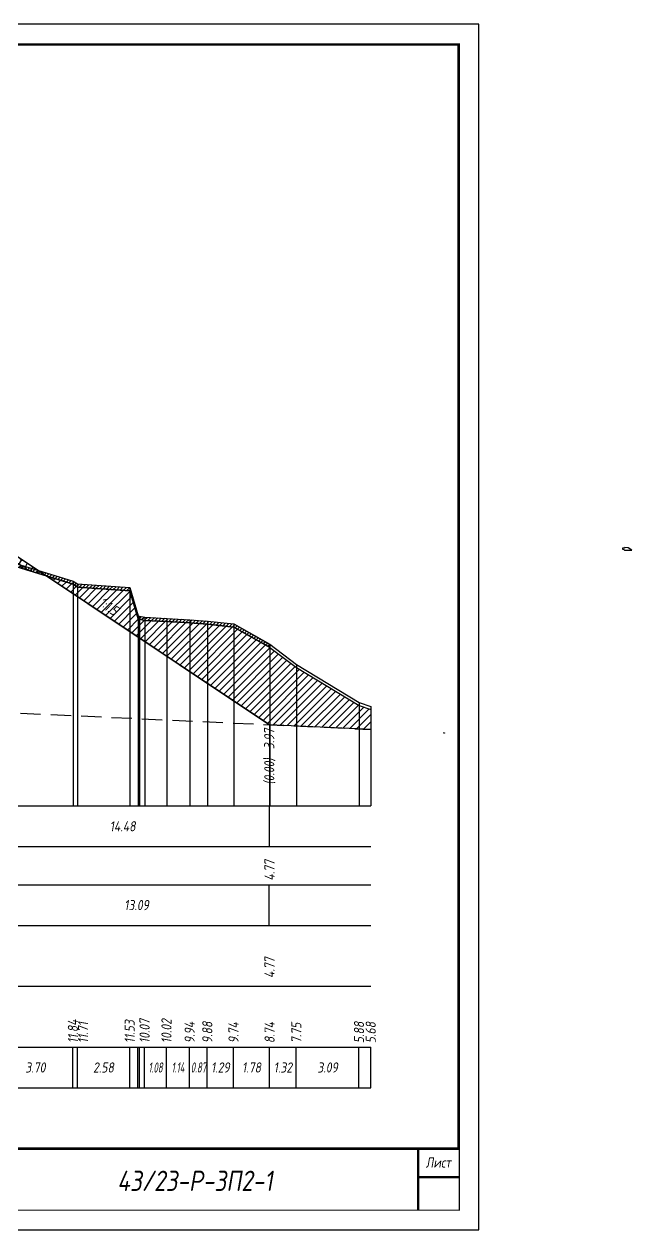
# Model space of a CAD drawing. Extents: x -717 to 1451, y -133302 to 233.
# Drawn here: x 277.8 to 427.6, y -103830.4 to -103533.4 of the extents above; entities that cross this region are included whole.
import ezdxf
from ezdxf.enums import TextEntityAlignment as Align

# ---------------------------------------------------------------- set-up
doc = ezdxf.new("R2010")
doc.units = 0
doc.linetypes.add('штриховая', pattern=[0.75, 0.5, -0.25])
for name, color, linetype in [('Зарамочное оформление', 7, 'Continuous'), ('Интерполированный поперечник', 2, 'Continuous'), ('Код_510', 7, 'Continuous'), ('Код_514', 1, 'Continuous'), ('Код_516', 1, 'Continuous'), ('Контур_0', 7, 'Continuous'), ('Контур_508', 7, 'Continuous'), ('Контур_512', 7, 'Continuous'), ('Контур_513', 7, 'Continuous'), ('Контур_818', 7, 'Continuous'), ('Красный поперечник', 1, 'Continuous'), ('Объём_2650', 7, 'Continuous'), ('Объём_2661', 7, 'Continuous'), ('Объём_2666', 7, 'Continuous'), ('Объём_2667', 7, 'Continuous'), ('Объём_2668', 7, 'Continuous'), ('Объём_2669', 7, 'Continuous'), ('Объём_2675', 7, 'Continuous'), ('Рабочие отметки', 7, 'Continuous'), ('Рабочие отметки доп.', 7, 'Continuous'), ('Таблица', 7, 'Continuous'), ('Уклоны проезжей части', 7, 'Continuous'), ('Черный поперечник', 3, 'Continuous')]:
    doc.layers.add(name, color=color, linetype=linetype)
for name, color, linetype, true_color in [('Контур_2570', 7, 'Continuous', 0x80ff00), ('Контур_2736', 4, 'Continuous', 0x00ffff), ('Контур_2737', 4, 'Continuous', 0x00ffff), ('Контур_2738', 4, 'Continuous', 0x00ffff), ('Контур_2739', 4, 'Continuous', 0x00ffff), ('Контур_2741', 4, 'Continuous', 0x00ffff), ('Контур_2742', 4, 'Continuous', 0x00ffff), ('Контур_2743', 4, 'Continuous', 0x00ffff), ('Контур_2744', 7, 'Continuous', 0xa4ffff), ('Контур_2745', 7, 'Continuous', 0xa4ffff), ('Контур_2747', 4, 'Continuous', 0x00ffff), ('Контур_2748', 4, 'Continuous', 0x00ffff), ('Контур_2749', 4, 'Continuous', 0x00ffff), ('Контур_2750', 4, 'Continuous', 0x00ffff), ('Контур_2751', 4, 'Continuous', 0x00ffff), ('Контур_2752', 4, 'Continuous', 0x00ffff), ('Контур_703', 4, 'Continuous', 0x00ffff), ('Контур_705', 4, 'Continuous', 0x00ffff), ('Контур_707', 4, 'Continuous', 0x00ffff), ('Контур_720', 131, 'Continuous', 0xaaffff), ('Объём_2563', 7, 'Continuous', 0xff8000), ('Объём_2570', 7, 'Continuous', 0x80ff00), ('Объём_2600', 7, 'Continuous', 0x808000)]:
    doc.layers.add(name, color=color, linetype=linetype, true_color=true_color)
doc.styles.add('М', font='romand.shx', dxfattribs={"width": 0.8, "oblique": 10, "height": 2.5})

# ---------------------------------------------------------------- blocks, each defined once
blk = doc.blocks.new('Штамп')
at = {"linetype": 'Continuous'}
blk.add_wipeout([(199.95, -411.25), (384.95, -411.25), (384.95, -426.25), (199.95, -426.25)], dxfattribs=at).dxf.layer = 'Зарамочное оформление'
at = {"layer": 'Зарамочное оформление', "linetype": 'Continuous', "lineweight": -3, "const_width": 0.6, "flags": 128}
for points in [[(199.95, -426.25), (199.95, -411.25), (384.95, -411.25)], [(209.95, -411.25), (209.95, -426.25)], [(219.95, -411.25), (219.95, -426.25)], [(229.95, -411.25), (229.95, -426.25)], [(239.95, -411.25), (239.95, -426.25)], [(254.95, -411.25), (254.95, -426.25)], [(264.95, -411.25), (264.95, -426.25)], [(374.95, -411.25), (374.95, -426.25)], [(199.95, -416.25), (264.95, -416.25)], [(374.95, -418.25), (384.95, -418.25)], [(199.95, -421.25), (264.95, -421.25)]]:
    blk.add_lwpolyline(points, dxfattribs=at)
at = {"linetype": 'Continuous', "insert": (319.95, -419.17), "char_height": 5, "width": 110, "attachment_point": 5, "style": 'М'}
blk.add_mtext('{\\Q10;\\W0.8;43/23-Р-ЗП2-1}', dxfattribs=at)
at = {"layer": 'Зарамочное оформление', "linetype": 'Continuous', "style": 'М', "oblique": 10}
for s, width, p in [('Лист', 0.8, (379.95, -414.66)), ('Изм.', 0.8, (204.95, -423.75)), ('Кол.уч.', 0.7, (214.95, -423.75)), ('Лист', 0.8, (224.95, -423.75)), ('N док.', 0.7, (235.28, -423.75)), ('Подпись', 0.8, (247.45, -423.75)), ('Дата', 0.8, (259.95, -423.75))]:
    blk.add_text(s, height=2.5, dxfattribs=dict(at, width=width)).set_placement(p, align=Align.MIDDLE_CENTER)
blk = doc.blocks.new('шифр')
blk.add_blockref('Штамп', (0, -103459))

msp = doc.modelspace()

# ---------------------------------------------------------------- hatches: boundary and pattern name
at = {"layer": 'Объём_2570'}
h = msp.add_hatch(dxfattribs=at)
h.set_pattern_fill('ANSI31', color=256, scale=0.2)
h.paths.add_polyline_path([(338.321, -103686.894), (329.493, -103681.932), (323.029, -103681.207), (318.664, -103680.901), (312.965, -103680.544), (307.572, -103680.28), (306.298, -103679.97), (305.931, -103679.896), (303.902, -103672.977), (291.006, -103672.072), (289.906, -103671.401), (271.409, -103665.718), (270.955, -103665.639), (270.277, -103665.713), (266.347, -103663.49), (264.643, -103662.934), (238.788, -103661.763), (213.447, -103661.052), (213.447, -103660.302), (238.788, -103661.013), (264.643, -103662.184), (266.347, -103662.74), (270.277, -103664.963), (270.955, -103664.889), (271.409, -103664.968), (289.906, -103670.651), (291.006, -103671.322), (303.902, -103672.227), (305.931, -103679.146), (306.298, -103679.22), (307.572, -103679.53), (312.965, -103679.794), (318.664, -103680.151), (323.029, -103680.457), (329.493, -103681.182), (338.321, -103686.144)])
at = {"layer": 'Объём_2600'}
h = msp.add_hatch(dxfattribs=at)
h.set_pattern_fill('HONEY', color=5, scale=0.3)
h.paths.add_polyline_path([(271.409, -103665.718), (270.955, -103665.639), (270.277, -103665.713), (266.347, -103663.49), (264.643, -103662.934), (238.788, -103661.763), (213.447, -103661.052), (213.447, -103660.593), (272.885, -103662.376), (283.444, -103669.415)])
h = msp.add_hatch(dxfattribs=at)
h.set_pattern_fill('ANSI31', color=6, scale=0.4)
h.paths.add_polyline_path([(338.321, -103706), (283.444, -103669.415), (289.906, -103671.401), (291.006, -103672.072), (303.902, -103672.977), (305.931, -103679.896), (306.298, -103679.97), (307.572, -103680.28), (312.965, -103680.544), (318.664, -103680.901), (323.029, -103681.207), (329.493, -103681.932), (338.385, -103686.93), (344.966, -103691.873), (360.426, -103701.231), (363.321, -103702.236), (363.321, -103707.173)])

# ---------------------------------------------------------------- linework, layer by layer
at = {"flags": 128}
msp.add_lwpolyline([(-30.054, -103830.421), (389.946, -103830.421), (389.946, -103533.421), (-30.054, -103533.421)], close=True, dxfattribs=at)
at = {"const_width": 0.6, "flags": 128}
msp.add_lwpolyline([(-10.054, -103825.421), (384.946, -103825.421), (384.946, -103538.421), (-10.054, -103538.421)], close=True, dxfattribs=at)
at = {"layer": 'Код_510'}
for p, q in [((289.852, -103795.421), (289.852, -103785.421)), ((290.951, -103795.421), (290.951, -103785.421)), ((303.848, -103795.421), (303.848, -103785.421)), ((305.876, -103795.421), (305.876, -103785.421)), ((306.244, -103795.421), (306.244, -103785.421)), ((307.518, -103795.421), (307.518, -103785.421)), ((312.911, -103795.421), (312.911, -103785.421)), ((318.61, -103795.421), (318.61, -103785.421)), ((322.975, -103795.421), (322.975, -103785.421)), ((329.439, -103795.421), (329.439, -103785.421)), ((338.331, -103795.421), (338.331, -103785.421)), ((344.912, -103795.421), (344.912, -103785.421)), ((360.372, -103795.421), (360.372, -103785.421)), ((363.267, -103795.421), (363.267, -103785.421))]:
    msp.add_line(p, q, dxfattribs=at)
at = {"layer": 'Код_514'}
msp.add_line((338.321, -103736), (338.321, -103726), dxfattribs=at)
at = {"layer": 'Код_516'}
msp.add_line((338.267, -103755.421), (338.267, -103745.421), dxfattribs=at)
at = {"layer": 'Контур_0', "flags": 128}
for points in [[(265.92, -103657.733), (338.321, -103706), (338.321, -103706), (338.321, -103706), (338.321, -103706), (338.321, -103706), (338.321, -103706), (338.321, -103706), (338.321, -103706), (338.321, -103706), (338.321, -103706), (338.321, -103706), (338.321, -103706), (338.321, -103706), (338.321, -103706), (338.321, -103706)], [(265.92, -103657.733), (338.321, -103706), (338.321, -103706), (338.321, -103706), (338.321, -103706), (338.321, -103706), (338.321, -103706), (338.321, -103706), (338.321, -103706), (338.321, -103706), (338.321, -103706), (338.321, -103706), (338.321, -103706), (338.321, -103706), (338.321, -103706), (338.321, -103706), (338.321, -103706), (338.321, -103706), (338.321, -103706), (338.321, -103706), (338.321, -103706), (338.321, -103706), (338.321, -103706), (338.321, -103706), (338.321, -103706), (338.321, -103706), (338.321, -103706), (338.321, -103706), (338.321, -103706), (338.321, -103706)]]:
    msp.add_lwpolyline(points, dxfattribs=at)
at = {"layer": 'Контур_2570', "flags": 128}
msp.add_lwpolyline([(271.409, -103665.718), (289.906, -103671.401), (291.006, -103672.072), (303.902, -103672.977), (305.931, -103679.896), (306.298, -103679.97), (307.572, -103680.28), (312.965, -103680.544), (318.664, -103680.901), (323.029, -103681.207), (329.493, -103681.932), (338.385, -103686.93), (344.966, -103691.873), (360.426, -103701.231), (363.321, -103702.236)], dxfattribs=at)
at = {"layer": 'Контур_2736', "flags": 128}
msp.add_lwpolyline([(265.92, -103657.733), (338.321, -103706)], dxfattribs=at)
at = {"layer": 'Контур_2737', "flags": 128}
msp.add_lwpolyline([(338.321, -103706), (338.321, -103706)], dxfattribs=at)
at = {"layer": 'Контур_2738', "flags": 128}
msp.add_lwpolyline([(338.321, -103706), (338.321, -103706)], dxfattribs=at)
at = {"layer": 'Контур_2739', "flags": 128}
msp.add_lwpolyline([(338.321, -103706), (338.321, -103706)], dxfattribs=at)
at = {"layer": 'Контур_2741', "flags": 128}
msp.add_lwpolyline([(338.321, -103706), (338.321, -103706)], dxfattribs=at)
at = {"layer": 'Контур_2742', "flags": 128}
msp.add_lwpolyline([(338.321, -103706), (338.321, -103706)], dxfattribs=at)
at = {"layer": 'Контур_2743', "flags": 128}
msp.add_lwpolyline([(338.321, -103706), (338.321, -103706)], dxfattribs=at)
at = {"layer": 'Контур_2744', "flags": 128}
msp.add_lwpolyline([(338.321, -103706), (338.321, -103706)], dxfattribs=at)
msp.add_lwpolyline([(338.321, -103706), (338.321, -103706)], dxfattribs=at)
msp.add_lwpolyline([(338.321, -103706), (338.321, -103706)], dxfattribs=at)
msp.add_lwpolyline([(338.321, -103706), (338.321, -103706)], dxfattribs=at)
msp.add_lwpolyline([(338.321, -103706), (338.321, -103706)], dxfattribs=at)
msp.add_lwpolyline([(338.321, -103706), (338.321, -103706)], dxfattribs=at)
at = {"layer": 'Контур_2745', "flags": 128}
msp.add_lwpolyline([(338.321, -103706), (338.321, -103706)], dxfattribs=at)
msp.add_lwpolyline([(338.321, -103706), (338.321, -103706)], dxfattribs=at)
msp.add_lwpolyline([(338.321, -103706), (338.321, -103706)], dxfattribs=at)
msp.add_lwpolyline([(338.321, -103706), (338.321, -103706)], dxfattribs=at)
msp.add_lwpolyline([(338.321, -103706), (338.321, -103706)], dxfattribs=at)
msp.add_lwpolyline([(338.321, -103706), (338.321, -103706)], dxfattribs=at)
at = {"layer": 'Контур_2747', "flags": 128}
msp.add_lwpolyline([(338.321, -103706), (338.321, -103706)], dxfattribs=at)
at = {"layer": 'Контур_2748', "flags": 128}
msp.add_lwpolyline([(338.321, -103706), (338.321, -103706)], dxfattribs=at)
at = {"layer": 'Контур_2749', "flags": 128}
msp.add_lwpolyline([(338.321, -103706), (338.321, -103706)], dxfattribs=at)
at = {"layer": 'Контур_2750', "flags": 128}
msp.add_lwpolyline([(338.321, -103706), (338.321, -103706)], dxfattribs=at)
at = {"layer": 'Контур_2751', "flags": 128}
msp.add_lwpolyline([(338.321, -103706), (338.321, -103706)], dxfattribs=at)
at = {"layer": 'Контур_2752', "flags": 128}
msp.add_lwpolyline([(338.321, -103706), (338.321, -103706)], dxfattribs=at)
at = {"layer": 'Контур_508', "flags": 128}
msp.add_lwpolyline([(105, -103695.049), (154.01, -103662.376), (213.447, -103660.593), (272.885, -103662.376), (338.321, -103706)], dxfattribs=at)
at = {"layer": 'Контур_512', "flags": 128}
msp.add_lwpolyline([(105, -103695.049), (154.01, -103662.376), (213.447, -103660.593), (272.885, -103662.376), (338.321, -103706)], dxfattribs=at)
at = {"layer": 'Контур_513', "flags": 128}
msp.add_lwpolyline([(105, -103695.049), (154.01, -103662.376), (213.447, -103660.593), (272.885, -103662.376), (338.321, -103706)], dxfattribs=at)
at = {"layer": 'Контур_703', "flags": 128}
for points in [[(265.92, -103657.733), (338.321, -103706)], [(338.321, -103706), (338.321, -103706)]]:
    msp.add_lwpolyline(points, dxfattribs=at)
at = {"layer": 'Контур_705', "flags": 128}
msp.add_lwpolyline([(338.321, -103706), (338.321, -103706)], dxfattribs=at)
at = {"layer": 'Контур_707', "flags": 128}
msp.add_lwpolyline([(338.321, -103706), (338.321, -103706)], dxfattribs=at)
at = {"layer": 'Контур_720', "flags": 128}
msp.add_lwpolyline([(338.321, -103706), (338.321, -103706)], dxfattribs=at)
at = {"layer": 'Контур_818', "flags": 128}
msp.add_lwpolyline([(271.409, -103665.718), (289.906, -103671.401), (291.006, -103672.072), (303.902, -103672.977), (305.931, -103679.896), (306.298, -103679.97), (307.572, -103680.28), (312.965, -103680.544), (318.664, -103680.901), (323.029, -103681.207), (329.493, -103681.932), (338.321, -103686.894)], dxfattribs=at)
at = {"layer": 'Красный поперечник'}
for p, q in [((265.92, -103657.733), (338.321, -103706)), ((338.321, -103706), (338.321, -103726))]:
    msp.add_line(p, q, dxfattribs=at)
at = {"layer": 'Объём_2563', "color": 250, "flags": 128}
msp.add_lwpolyline([(425.642, -103662.793), (425.826, -103662.977), (427.642, -103663.013), (426.742, -103662.413), (425.842, -103662.377), (425.843, -103662.508), (425.342, -103662.508), (425.342, -103662.787), (425.642, -103662.793)], dxfattribs=at)
at = {"layer": 'Объём_2570', "flags": 128}
for points in [[(271.409, -103664.968), (289.906, -103670.651), (291.006, -103671.322), (303.902, -103672.227), (305.931, -103679.146), (306.298, -103679.22), (307.572, -103679.53), (312.965, -103679.794), (318.664, -103680.151), (323.029, -103680.457), (329.493, -103681.182), (338.321, -103686.144), (338.321, -103686.894), (338.321, -103686.894)], [(338.321, -103686.894), (329.493, -103681.932), (323.029, -103681.207), (318.664, -103680.901), (312.965, -103680.544), (307.572, -103680.28), (306.298, -103679.97), (305.931, -103679.896), (303.902, -103672.977), (291.006, -103672.072), (289.906, -103671.401), (271.409, -103665.718)]]:
    msp.add_lwpolyline(points, dxfattribs=at)
at = {"layer": 'Объём_2600', "color": 5, "flags": 128}
for points in [[(271.409, -103665.718), (270.955, -103665.639), (270.277, -103665.713), (266.347, -103663.49), (264.643, -103662.934), (238.788, -103661.763), (213.447, -103661.052), (213.447, -103660.593), (272.885, -103662.376), (283.444, -103669.415), (271.409, -103665.718), (271.409, -103665.718)], [(381.247, -103708.026), (381.212, -103708.013), (381.452, -103708.024), (381.452, -103708.037), (381.247, -103708.026), (381.247, -103708.026)]]:
    msp.add_lwpolyline(points, dxfattribs=at)
at = {"layer": 'Объём_2650', "color": 6, "flags": 128}
msp.add_lwpolyline([(338.321, -103706), (283.444, -103669.415), (289.906, -103671.401), (291.006, -103672.072), (303.902, -103672.977), (305.931, -103679.896), (306.298, -103679.97), (307.572, -103680.28), (312.965, -103680.544), (318.664, -103680.901), (323.029, -103681.207), (329.493, -103681.932), (338.385, -103686.93), (344.966, -103691.873), (360.426, -103701.231), (363.321, -103702.236), (363.321, -103702.236), (363.321, -103707.173), (338.321, -103706), (338.321, -103706)], dxfattribs=at)
at = {"layer": 'Объём_2661', "flags": 128}
msp.add_lwpolyline([(265.92, -103657.733), (338.321, -103706)], dxfattribs=at)
at = {"layer": 'Объём_2666', "flags": 128}
msp.add_lwpolyline([(265.92, -103657.733), (338.321, -103706)], dxfattribs=at)
at = {"layer": 'Объём_2667', "flags": 128}
msp.add_lwpolyline([(338.321, -103706), (338.321, -103706)], dxfattribs=at)
msp.add_lwpolyline([(338.321, -103706), (338.321, -103706)], dxfattribs=at)
at = {"layer": 'Объём_2668', "flags": 128}
msp.add_lwpolyline([(338.321, -103706), (338.321, -103706)], dxfattribs=at)
msp.add_lwpolyline([(338.321, -103706), (338.321, -103706)], dxfattribs=at)
at = {"layer": 'Объём_2669', "flags": 128}
msp.add_lwpolyline([(338.321, -103706), (338.321, -103706)], dxfattribs=at)
msp.add_lwpolyline([(338.321, -103706), (338.321, -103706)], dxfattribs=at)
at = {"layer": 'Объём_2675', "flags": 128}
msp.add_lwpolyline([(338.321, -103706), (338.321, -103706)], dxfattribs=at)
msp.add_lwpolyline([(338.321, -103706), (338.321, -103706)], dxfattribs=at)
msp.add_lwpolyline([(338.321, -103706), (338.321, -103706)], dxfattribs=at)
msp.add_lwpolyline([(338.321, -103706), (338.321, -103706)], dxfattribs=at)
msp.add_lwpolyline([(338.321, -103706), (338.321, -103706)], dxfattribs=at)
msp.add_lwpolyline([(338.321, -103706), (338.321, -103706)], dxfattribs=at)
msp.add_lwpolyline([(338.321, -103706), (338.321, -103706)], dxfattribs=at)
msp.add_lwpolyline([(338.321, -103706), (338.321, -103706)], dxfattribs=at)
msp.add_lwpolyline([(338.321, -103706), (338.321, -103706)], dxfattribs=at)
msp.add_lwpolyline([(338.321, -103706), (338.321, -103706)], dxfattribs=at)
msp.add_lwpolyline([(338.321, -103706), (338.321, -103706)], dxfattribs=at)
msp.add_lwpolyline([(338.321, -103706), (338.321, -103706)], dxfattribs=at)
at = {"layer": 'Таблица'}
for p, q in [((80, -103726), (363.321, -103726)), ((80, -103736), (363.321, -103736)), ((80, -103745.421), (363.321, -103745.421)), ((79.946, -103755.421), (363.267, -103755.421)), ((79.946, -103770.421), (363.267, -103770.421)), ((79.946, -103785.421), (363.267, -103785.421)), ((79.946, -103795.421), (363.267, -103795.421))]:
    msp.add_line(p, q, dxfattribs=at)
at = {"layer": 'Черный поперечник', "color": 7}
for p, q in [((289.906, -103670.651), (289.906, -103726)), ((291.006, -103671.322), (291.006, -103726)), ((303.902, -103672.227), (303.902, -103726)), ((305.931, -103679.146), (305.931, -103726)), ((306.298, -103679.22), (306.298, -103726)), ((307.572, -103679.53), (307.572, -103726)), ((312.965, -103679.794), (312.965, -103726)), ((318.664, -103680.151), (318.664, -103726)), ((323.029, -103680.457), (323.029, -103726)), ((329.493, -103681.182), (329.493, -103726)), ((338.385, -103686.18), (338.385, -103726)), ((344.966, -103691.123), (344.966, -103726)), ((360.426, -103700.481), (360.426, -103726)), ((363.321, -103701.486), (363.321, -103726))]:
    msp.add_line(p, q, dxfattribs=at)
at = {"layer": 'Черный поперечник', "flags": 128}
msp.add_lwpolyline([(271.409, -103664.968), (289.906, -103670.651), (291.006, -103671.322), (303.902, -103672.227), (305.931, -103679.146), (306.298, -103679.22), (307.572, -103679.53), (312.965, -103679.794), (318.664, -103680.151), (323.029, -103680.457), (329.493, -103681.182), (338.385, -103686.18), (344.966, -103691.123), (360.426, -103700.481), (363.321, -103701.486)], dxfattribs=at)

# ---------------------------------------------------------------- texts
at = {"linetype": 'Continuous', "style": 'М', "oblique": 10, "width": 0.8}
msp.add_text('339', height=2.5, dxfattribs=at).set_placement((380.312, -103821.509), align=Align.MIDDLE)
at = {"layer": 'Код_510', "style": 'М', "oblique": 10, "width": 0.8}
for s, p in [('11.84', (289.852, -103784.421)), ('11.71', (292.352, -103784.421)), ('11.53', (303.848, -103784.421)), ('10.07', (307.518, -103784.421)), ('10.02', (312.911, -103784.421)), ('9.94', (318.61, -103784.421)), ('9.88', (322.975, -103784.421)), ('9.74', (329.439, -103784.421)), ('8.74', (338.331, -103784.421)), ('7.75', (344.912, -103784.421)), ('5.88', (360.372, -103784.421)), ('5.68', (363.267, -103784.421))]:
    msp.add_text(s, height=2.5, rotation=90, dxfattribs=at).set_placement(p, align=Align.MIDDLE_LEFT)
at = {"layer": 'Код_510', "style": 'М', "oblique": 10}
for s, width, p in [('3.70', 0.8, (280.603, -103790.421)), ('2.58', 0.8, (297.399, -103790.421)), ('1.08', 0.6, (310.214, -103790.421)), ('1.14', 0.6, (315.76, -103790.421)), ('0.87', 0.6, (320.793, -103790.421)), ('1.29', 0.8, (326.207, -103790.421)), ('1.78', 0.8, (333.885, -103790.421)), ('1.32', 0.8, (341.621, -103790.421)), ('3.09', 0.8, (352.642, -103790.421))]:
    msp.add_text(s, height=2.5, dxfattribs=dict(at, width=width)).set_placement(p, align=Align.MIDDLE_CENTER)
at = {"layer": 'Код_514', "style": 'М', "oblique": 10, "width": 0.8}
msp.add_text('14.48', height=2.5, dxfattribs=at).set_placement((302.12, -103731), align=Align.MIDDLE_CENTER)
msp.add_text('4.77', height=2.5, rotation=90, dxfattribs=at).set_placement((338.321, -103744.382), align=Align.MIDDLE_LEFT)
at = {"layer": 'Код_516', "style": 'М', "oblique": 10, "width": 0.8}
msp.add_text('13.09', height=2.5, dxfattribs=at).set_placement((305.549, -103750.421), align=Align.MIDDLE_CENTER)
msp.add_text('4.77', height=2.5, rotation=90, dxfattribs=at).set_placement((338.321, -103768.371), align=Align.MIDDLE_LEFT)
at = {"layer": 'Рабочие отметки', "color": 1, "style": 'М', "oblique": 10, "width": 0.8}
msp.add_text('3.97', height=2.5, rotation=90, dxfattribs=at).set_placement((338.243, -103706.931), align=Align.MIDDLE_RIGHT)
at = {"layer": 'Рабочие отметки доп.', "color": 1, "style": 'М', "oblique": 10, "width": 0.8}
msp.add_text('(0.00)', height=2.5, rotation=90, dxfattribs=at).set_placement((338.243, -103714.281), align=Align.MIDDLE_RIGHT)
at = {"layer": 'Уклоны проезжей части', "color": 1, "style": 'М', "oblique": 10, "width": 0.8}
msp.add_text('1:1.5', height=2.5, rotation=326.30994, dxfattribs=at).set_placement((297.529, -103678.525), align=Align.BOTTOM_CENTER)

# ---------------------------------------------------------------- next in the draw order: block references
msp.add_blockref('шифр', (0, 59.829))

# ---------------------------------------------------------------- next in the draw order: linework, layer by layer
at = {"layer": 'Интерполированный поперечник', "linetype": 'штриховая', "ltscale": 10, "flags": 128}
msp.add_lwpolyline([(104.595, -103695.03), (363.321, -103707.173)], dxfattribs=at)

doc.saveas('drawing.dxf')
